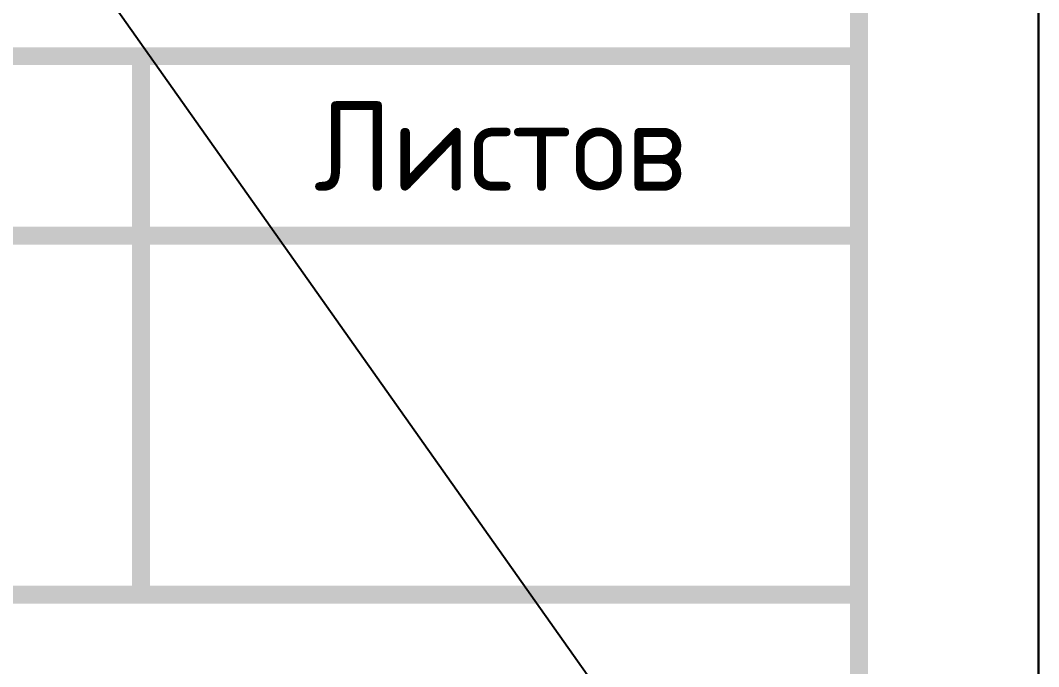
# Model space of a CAD drawing. Header units: millimetres. Extents: x 2079 to 5812, y 229 to 1012.
# Drawn here: x 3407.17 to 3435.53, y 592.97 to 610.97 of the extents above; entities that cross this region are included whole.
import ezdxf
from ezdxf.enums import TextEntityAlignment as Align

# ---------------------------------------------------------------- set-up
doc = ezdxf.new("R2010")
doc.units = ezdxf.units.MM
doc.styles.get("Standard").update_dxf_attribs({"font": 'GOST Common.ttf'})

# ---------------------------------------------------------------- blocks, each defined once
blk = doc.blocks.new('*U126')
blk.add_lwpolyline([(0, 0), (210, 0), (210, -297), (0, -297)], close=True)
at = {"const_width": 0.5}
blk.add_lwpolyline([(20, -5), (205, -5), (205, -292), (20, -292)], close=True, dxfattribs=at)
for points in [[(20, -262), (205, -262)], [(185, -262), (185, -277)], [(155, -267), (205, -267)], [(85, -277), (205, -277)]]:
    blk.add_lwpolyline(points, dxfattribs=at)
blk.add_text('Листов', height=2.5).set_placement((195, -264.5), align=Align.MIDDLE_CENTER)
blk.add_attdef('РАЗРАБОТАЛ', text='', height=2.5).set_placement((40.501, -264.224), align=Align.MIDDLE_LEFT)
at = {"flags": 8}
for tag, height, p in [('ДАТА', 2.5, (80.074, -264.402)), ('ЛИСТ', 3, (176.388, -271.915)), ('ЛИСТОВ', 3, (193.888, -271.915)), ('ФОРМАТ', 3, (170.972, -294.745))]:
    blk.add_attdef(tag, text='', height=height, dxfattribs=at).set_placement(p, align=Align.MIDDLE_CENTER)
for tag, p in [('ТЕПЛОВЫЕ_СЕТИ_001', (106.436, -270.999)), ('ИМЯ_ЧЕРТЕЖА_001', (108.086, -285.55))]:
    blk.add_attdef(tag, p, '', height=3, dxfattribs=at)
blk.add_attdef('ПРОВЕРИЛ', (40.749, -270.729), '', height=2.5)

msp = doc.modelspace()

# ---------------------------------------------------------------- linework, layer by layer
msp.add_lwpolyline([(3225.532, 871.975), (3435.532, 574.975), (3435.532, 871.975), (3225.532, 574.975)])

# ---------------------------------------------------------------- block references
msp.add_blockref('*U126', (3225.532, 871.975))

doc.saveas('drawing.dxf')
